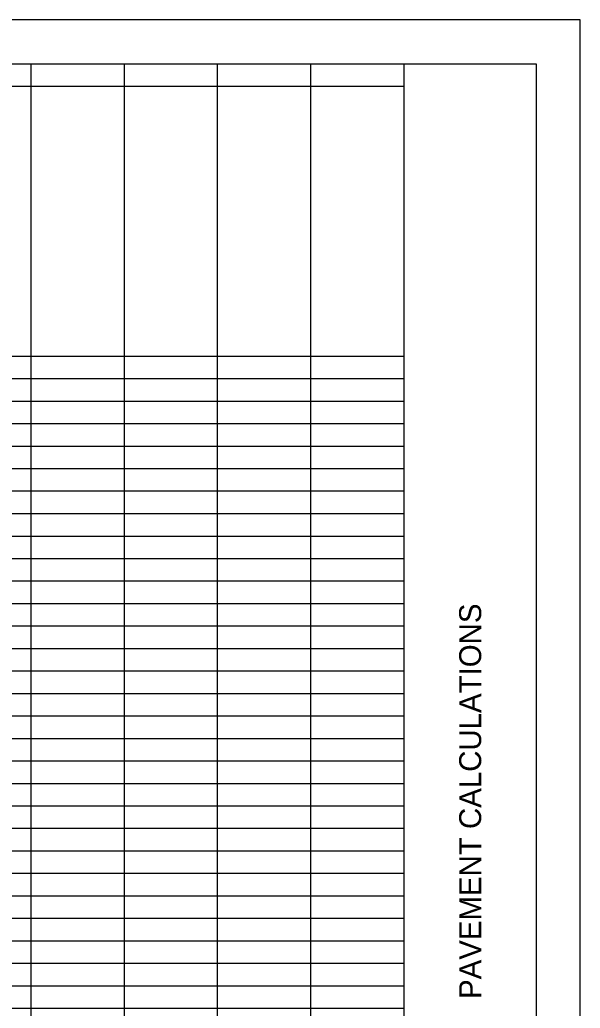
# Model space of a CAD drawing. Extents: x 0 to 34, y 0 to 22.
# Drawn here: x 27.63 to 34, y 10.76 to 22 of the extents above; entities that cross this region are included whole.
import ezdxf

# ---------------------------------------------------------------- set-up
doc = ezdxf.new("R2010")
doc.units = 0
for name, color, linetype in [('Default', 7, 'Continuous'), ('SH_Border', 7, 'Continuous'), ('SH_Cut_Line', 7, 'Continuous'), ('SH_Data', 7, 'Continuous')]:
    doc.layers.add(name, color=color, linetype=linetype)

msp = doc.modelspace()

# ---------------------------------------------------------------- linework, layer by layer
at = {"layer": 'Default'}
for p, q in [((25.641, 21.5), (27.759, 21.5)), ((27.759, 21.5), (31.996, 21.5)), ((27.759, 21.5), (27.759, 21.244)), ((28.818, 21.5), (28.818, 21.244)), ((29.877, 21.5), (29.877, 21.244)), ((30.937, 21.5), (30.937, 21.244)), ((31.996, 21.5), (31.996, 21.244)), ((25.641, 21.244), (27.759, 21.244)), ((27.759, 21.244), (31.996, 21.244)), ((27.759, 21.244), (27.759, 20.989)), ((28.818, 21.244), (28.818, 20.989)), ((29.877, 21.244), (29.877, 20.989)), ((30.937, 21.244), (30.937, 20.989)), ((31.996, 21.244), (31.996, 20.989)), ((27.759, 20.989), (27.759, 20.733)), ((28.818, 20.989), (28.818, 20.733)), ((29.877, 20.989), (29.877, 20.733)), ((30.937, 20.989), (30.937, 20.733)), ((31.996, 20.989), (31.996, 20.733)), ((27.759, 20.733), (27.759, 20.477)), ((28.818, 20.733), (28.818, 20.477)), ((29.877, 20.733), (29.877, 20.477)), ((30.937, 20.733), (30.937, 20.477)), ((31.996, 20.733), (31.996, 20.477)), ((27.759, 20.477), (27.759, 20.222)), ((28.818, 20.477), (28.818, 20.222)), ((29.877, 20.477), (29.877, 20.222)), ((30.937, 20.477), (30.937, 20.222)), ((31.996, 20.477), (31.996, 20.222)), ((27.759, 20.222), (27.759, 19.966)), ((28.818, 20.222), (28.818, 19.966)), ((29.877, 20.222), (29.877, 19.966)), ((30.937, 20.222), (30.937, 19.966)), ((31.996, 20.222), (31.996, 19.966)), ((27.759, 19.966), (27.759, 19.71)), ((28.818, 19.966), (28.818, 19.71)), ((29.877, 19.966), (29.877, 19.71)), ((30.937, 19.966), (30.937, 19.71)), ((31.996, 19.966), (31.996, 19.71)), ((27.759, 19.71), (27.759, 19.455)), ((28.818, 19.71), (28.818, 19.455)), ((29.877, 19.71), (29.877, 19.455)), ((30.937, 19.71), (30.937, 19.455)), ((31.996, 19.71), (31.996, 19.455)), ((27.759, 19.455), (27.759, 19.199)), ((28.818, 19.455), (28.818, 19.199)), ((29.877, 19.455), (29.877, 19.199)), ((30.937, 19.455), (30.937, 19.199)), ((31.996, 19.455), (31.996, 19.199)), ((27.759, 19.199), (27.759, 18.943)), ((28.818, 19.199), (28.818, 18.943)), ((29.877, 19.199), (29.877, 18.943)), ((30.937, 19.199), (30.937, 18.943)), ((31.996, 19.199), (31.996, 18.943)), ((27.759, 18.943), (27.759, 18.688)), ((28.818, 18.943), (28.818, 18.688)), ((29.877, 18.943), (29.877, 18.688)), ((30.937, 18.943), (30.937, 18.688)), ((31.996, 18.943), (31.996, 18.688)), ((27.759, 18.688), (27.759, 18.432)), ((28.818, 18.688), (28.818, 18.432)), ((29.877, 18.688), (29.877, 18.432)), ((30.937, 18.688), (30.937, 18.432)), ((31.996, 18.688), (31.996, 18.432)), ((27.759, 18.432), (27.759, 18.177)), ((28.818, 18.432), (28.818, 18.177)), ((29.877, 18.432), (29.877, 18.177)), ((30.937, 18.432), (30.937, 18.177)), ((31.996, 18.432), (31.996, 18.177)), ((25.641, 18.177), (27.759, 18.177)), ((27.759, 18.177), (31.996, 18.177)), ((27.759, 18.177), (27.759, 17.921)), ((28.818, 18.177), (28.818, 17.921)), ((29.877, 18.177), (29.877, 17.921)), ((30.937, 18.177), (30.937, 17.921)), ((31.996, 18.177), (31.996, 17.921)), ((25.641, 17.921), (27.759, 17.921)), ((27.759, 17.921), (31.996, 17.921)), ((27.759, 17.921), (27.759, 17.665)), ((28.818, 17.921), (28.818, 17.665)), ((29.877, 17.921), (29.877, 17.665)), ((30.937, 17.921), (30.937, 17.665)), ((31.996, 17.921), (31.996, 17.665)), ((25.641, 17.665), (27.759, 17.665)), ((27.759, 17.665), (31.996, 17.665)), ((27.759, 17.665), (27.759, 17.41)), ((28.818, 17.665), (28.818, 17.41)), ((29.877, 17.665), (29.877, 17.41)), ((30.937, 17.665), (30.937, 17.41)), ((31.996, 17.665), (31.996, 17.41)), ((25.641, 17.41), (27.759, 17.41)), ((27.759, 17.41), (31.996, 17.41)), ((27.759, 17.41), (27.759, 17.154)), ((28.818, 17.41), (28.818, 17.154)), ((29.877, 17.41), (29.877, 17.154)), ((30.937, 17.41), (30.937, 17.154)), ((31.996, 17.41), (31.996, 17.154)), ((25.641, 17.154), (27.759, 17.154)), ((27.759, 17.154), (31.996, 17.154)), ((27.759, 17.154), (27.759, 16.898)), ((28.818, 17.154), (28.818, 16.898)), ((29.877, 17.154), (29.877, 16.898)), ((30.937, 17.154), (30.937, 16.898)), ((31.996, 17.154), (31.996, 16.898)), ((25.641, 16.898), (27.759, 16.898)), ((27.759, 16.898), (31.996, 16.898)), ((27.759, 16.898), (27.759, 16.643)), ((28.818, 16.898), (28.818, 16.643)), ((29.877, 16.898), (29.877, 16.643)), ((30.937, 16.898), (30.937, 16.643)), ((31.996, 16.898), (31.996, 16.643)), ((25.641, 16.643), (27.759, 16.643)), ((27.759, 16.643), (31.996, 16.643)), ((27.759, 16.643), (27.759, 16.387)), ((28.818, 16.643), (28.818, 16.387)), ((29.877, 16.643), (29.877, 16.387)), ((30.937, 16.643), (30.937, 16.387)), ((31.996, 16.643), (31.996, 16.387)), ((25.641, 16.387), (27.759, 16.387)), ((27.759, 16.387), (31.996, 16.387)), ((27.759, 16.387), (27.759, 16.131)), ((28.818, 16.387), (28.818, 16.131)), ((29.877, 16.387), (29.877, 16.131)), ((30.937, 16.387), (30.937, 16.131)), ((31.996, 16.387), (31.996, 16.131)), ((25.641, 16.131), (27.759, 16.131)), ((27.759, 16.131), (31.996, 16.131)), ((27.759, 16.131), (27.759, 15.876)), ((28.818, 16.131), (28.818, 15.876)), ((29.877, 16.131), (29.877, 15.876)), ((30.937, 16.131), (30.937, 15.876)), ((31.996, 16.131), (31.996, 15.876)), ((25.641, 15.876), (27.759, 15.876)), ((27.759, 15.876), (31.996, 15.876)), ((27.759, 15.876), (27.759, 15.62)), ((28.818, 15.876), (28.818, 15.62)), ((29.877, 15.876), (29.877, 15.62)), ((30.937, 15.876), (30.937, 15.62)), ((31.996, 15.876), (31.996, 15.62)), ((25.641, 15.62), (27.759, 15.62)), ((27.759, 15.62), (31.996, 15.62)), ((27.759, 15.62), (27.759, 15.364)), ((28.818, 15.62), (28.818, 15.364)), ((29.877, 15.62), (29.877, 15.364)), ((30.937, 15.62), (30.937, 15.364)), ((31.996, 15.62), (31.996, 15.364)), ((25.641, 15.364), (27.759, 15.364)), ((27.759, 15.364), (31.996, 15.364)), ((27.759, 15.364), (27.759, 15.109)), ((28.818, 15.364), (28.818, 15.109)), ((29.877, 15.364), (29.877, 15.109)), ((30.937, 15.364), (30.937, 15.109)), ((31.996, 15.364), (31.996, 15.109)), ((25.641, 15.109), (27.759, 15.109)), ((27.759, 15.109), (31.996, 15.109)), ((27.759, 15.109), (27.759, 14.853)), ((28.818, 15.109), (28.818, 14.853)), ((29.877, 15.109), (29.877, 14.853)), ((30.937, 15.109), (30.937, 14.853)), ((31.996, 15.109), (31.996, 14.853)), ((25.641, 14.853), (27.759, 14.853)), ((27.759, 14.853), (31.996, 14.853)), ((27.759, 14.853), (27.759, 14.597)), ((28.818, 14.853), (28.818, 14.597)), ((29.877, 14.853), (29.877, 14.597)), ((30.937, 14.853), (30.937, 14.597)), ((31.996, 14.853), (31.996, 14.597)), ((25.641, 14.597), (27.759, 14.597)), ((27.759, 14.597), (31.996, 14.597)), ((27.759, 14.597), (27.759, 14.342)), ((28.818, 14.597), (28.818, 14.342)), ((29.877, 14.597), (29.877, 14.342)), ((30.937, 14.597), (30.937, 14.342)), ((31.996, 14.597), (31.996, 14.342)), ((25.641, 14.342), (27.759, 14.342)), ((27.759, 14.342), (31.996, 14.342)), ((27.759, 14.342), (27.759, 14.086)), ((28.818, 14.342), (28.818, 14.086)), ((29.877, 14.342), (29.877, 14.086)), ((30.937, 14.342), (30.937, 14.086)), ((31.996, 14.342), (31.996, 14.086)), ((25.641, 14.086), (27.759, 14.086)), ((27.759, 14.086), (31.996, 14.086)), ((27.759, 14.086), (27.759, 13.83)), ((28.818, 14.086), (28.818, 13.83)), ((29.877, 14.086), (29.877, 13.83)), ((30.937, 14.086), (30.937, 13.83)), ((31.996, 14.086), (31.996, 13.83)), ((25.641, 13.83), (27.759, 13.83)), ((27.759, 13.83), (31.996, 13.83)), ((27.759, 13.83), (27.759, 13.575)), ((28.818, 13.83), (28.818, 13.575)), ((29.877, 13.83), (29.877, 13.575)), ((30.937, 13.83), (30.937, 13.575)), ((31.996, 13.83), (31.996, 13.575)), ((25.641, 13.575), (27.759, 13.575)), ((27.759, 13.575), (31.996, 13.575)), ((27.759, 13.575), (27.759, 13.319)), ((28.818, 13.575), (28.818, 13.319)), ((29.877, 13.575), (29.877, 13.319)), ((30.937, 13.575), (30.937, 13.319)), ((31.996, 13.575), (31.996, 13.319)), ((25.641, 13.319), (27.759, 13.319)), ((27.759, 13.319), (31.996, 13.319)), ((27.759, 13.319), (27.759, 13.063)), ((28.818, 13.319), (28.818, 13.063)), ((29.877, 13.319), (29.877, 13.063)), ((30.937, 13.319), (30.937, 13.063)), ((31.996, 13.319), (31.996, 13.063)), ((25.641, 13.063), (27.759, 13.063)), ((27.759, 13.063), (31.996, 13.063)), ((27.759, 13.063), (27.759, 12.808)), ((28.818, 13.063), (28.818, 12.808)), ((29.877, 13.063), (29.877, 12.808)), ((30.937, 13.063), (30.937, 12.808)), ((31.996, 13.063), (31.996, 12.808)), ((25.641, 12.808), (27.759, 12.808)), ((27.759, 12.808), (31.996, 12.808)), ((27.759, 12.808), (27.759, 12.552)), ((28.818, 12.808), (28.818, 12.552)), ((29.877, 12.808), (29.877, 12.552)), ((30.937, 12.808), (30.937, 12.552)), ((31.996, 12.808), (31.996, 12.552)), ((25.641, 12.552), (27.759, 12.552)), ((27.759, 12.552), (31.996, 12.552)), ((27.759, 12.552), (27.759, 12.297)), ((28.818, 12.552), (28.818, 12.297)), ((29.877, 12.552), (29.877, 12.297)), ((30.937, 12.552), (30.937, 12.297)), ((31.996, 12.552), (31.996, 12.297)), ((25.641, 12.297), (27.759, 12.297)), ((27.759, 12.297), (31.996, 12.297)), ((27.759, 12.297), (27.759, 12.041)), ((28.818, 12.297), (28.818, 12.041)), ((29.877, 12.297), (29.877, 12.041)), ((30.937, 12.297), (30.937, 12.041)), ((31.996, 12.297), (31.996, 12.041)), ((25.641, 12.041), (27.759, 12.041)), ((27.759, 12.041), (31.996, 12.041)), ((27.759, 12.041), (27.759, 11.785)), ((28.818, 12.041), (28.818, 11.785)), ((29.877, 12.041), (29.877, 11.785)), ((30.937, 12.041), (30.937, 11.785)), ((31.996, 12.041), (31.996, 11.785)), ((25.641, 11.785), (27.759, 11.785)), ((27.759, 11.785), (31.996, 11.785)), ((27.759, 11.785), (27.759, 11.53)), ((28.818, 11.785), (28.818, 11.53)), ((29.877, 11.785), (29.877, 11.53)), ((30.937, 11.785), (30.937, 11.53)), ((31.996, 11.785), (31.996, 11.53)), ((25.641, 11.53), (27.759, 11.53)), ((27.759, 11.53), (31.996, 11.53)), ((27.759, 11.53), (27.759, 11.274)), ((28.818, 11.53), (28.818, 11.274)), ((29.877, 11.53), (29.877, 11.274)), ((30.937, 11.53), (30.937, 11.274)), ((31.996, 11.53), (31.996, 11.274)), ((25.641, 11.274), (27.759, 11.274)), ((27.759, 11.274), (31.996, 11.274)), ((27.759, 11.274), (27.759, 11.018)), ((28.818, 11.274), (28.818, 11.018)), ((29.877, 11.274), (29.877, 11.018)), ((30.937, 11.274), (30.937, 11.018)), ((31.996, 11.274), (31.996, 11.018)), ((25.641, 11.018), (27.759, 11.018)), ((27.759, 11.018), (31.996, 11.018)), ((27.759, 11.018), (27.759, 10.763)), ((28.818, 11.018), (28.818, 10.763)), ((29.877, 11.018), (29.877, 10.763)), ((30.937, 11.018), (30.937, 10.763)), ((31.996, 11.018), (31.996, 10.763)), ((25.641, 10.763), (27.759, 10.763)), ((27.759, 10.763), (31.996, 10.763)), ((27.759, 10.763), (27.759, 10.507)), ((28.818, 10.763), (28.818, 10.507)), ((29.877, 10.763), (29.877, 10.507)), ((30.937, 10.763), (30.937, 10.507)), ((31.996, 10.763), (31.996, 10.507))]:
    msp.add_line(p, q, dxfattribs=at)
at = {"layer": 'SH_Border'}
msp.add_line((32, 0.5), (32, 21.5), dxfattribs=at)
msp.add_lwpolyline([(1.5, 21.5), (33.5, 21.5), (33.5, 0.5), (1.5, 0.5)], close=True, dxfattribs=at)
at = {"layer": 'SH_Cut_Line'}
msp.add_lwpolyline([(0, 0), (34, 0), (34, 22), (0, 22)], close=True, dxfattribs=at)

# ---------------------------------------------------------------- texts
at = {"layer": 'SH_Data'}
msp.add_text('PAVEMENT CALCULATIONS', height=0.25, rotation=90, dxfattribs=at).set_placement((32.875, 10.868))

doc.saveas('drawing.dxf')
